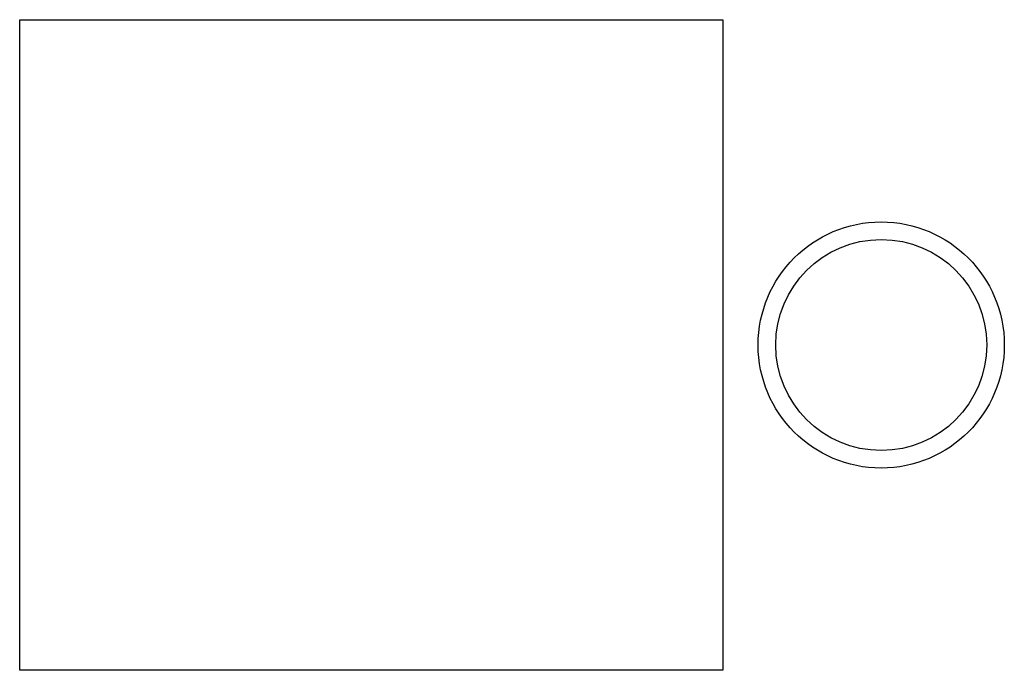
# Model space of a CAD drawing. Header units: millimetres. Extents: x 0 to 56, y -37 to 0.
import ezdxf

# ---------------------------------------------------------------- set-up
doc = ezdxf.new("R2010")
doc.units = ezdxf.units.MM

msp = doc.modelspace()

# ---------------------------------------------------------------- linework, layer by layer
msp.add_lwpolyline([(40, -37), (0, -37), (0, 0), (40, 0)], close=True)
for radius in [7, 6]:
    msp.add_circle((49, -18.5), radius)

doc.saveas('drawing.dxf')
